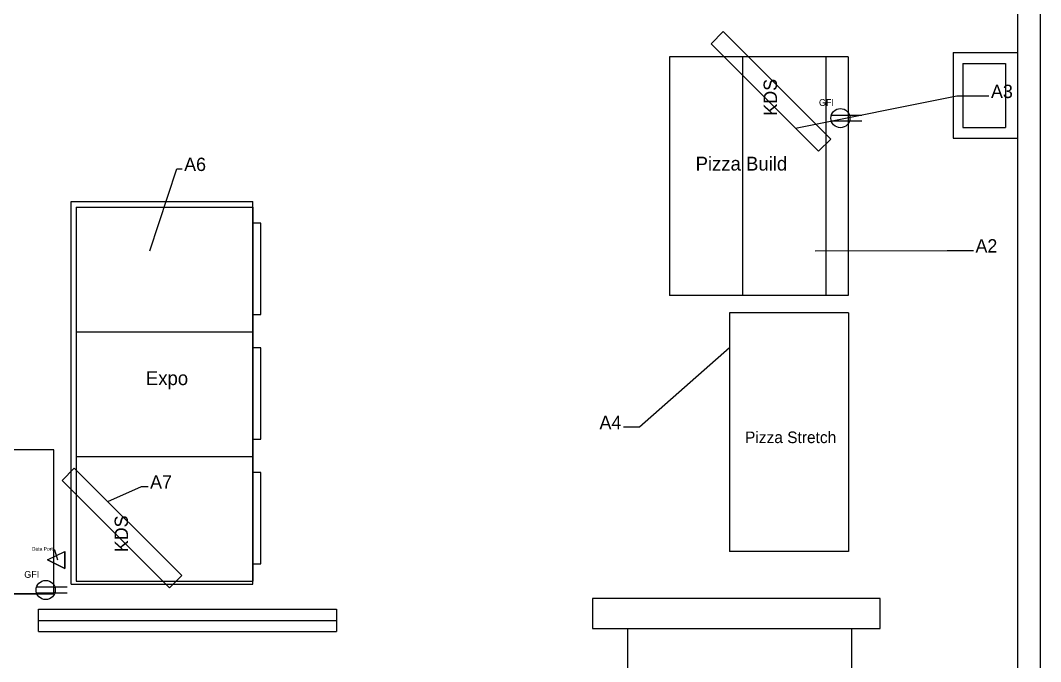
# Model space of a CAD drawing. Header units: inches. Extents: x -1 to 396, y -34 to 687.
# Drawn here: x 201.4 to 392.2, y 283.4 to 403.2 of the extents above; entities that cross this region are included whole.
import ezdxf

# ---------------------------------------------------------------- set-up
doc = ezdxf.new("R2010")
doc.units = ezdxf.units.IN
doc.header["$MEASUREMENT"] = 0
for name, color, linetype in [('AL_DOORS', 3, 'Continuous'), ('AL_ELECTRICAL', 2, 'Continuous'), ('AL_EQUIPMENT', 6, 'Continuous'), ('AL_LABELS', 1, 'Continuous'), ('AL_LINEWORK', 30, 'Continuous'), ('FIXTURES', 4, 'Continuous'), ('WALLS', 7, 'Continuous')]:
    doc.layers.add(name, color=color, linetype=linetype)

# ---------------------------------------------------------------- blocks, each defined once
blk = doc.blocks.new('AL_Countertop_', base_point=(496.5845, -35.0002))
for p, q in [((508.605, -17.1139), (484.564, -17.1139)), ((484.564, -17.1139), (484.564, -52.8865)), ((508.605, -17.1139), (508.605, -52.8865)), ((484.564, -52.8865), (508.605, -52.8865))]:
    blk.add_line(p, q)
blk.add_lwpolyline([(484.564, -17.1139), (484.564, -52.8865), (508.605, -52.8865), (508.605, -17.1139)], close=True)
blk = doc.blocks.new('AL_Fixed_Window', base_point=(2396.58, -606.626))
for p, q in [((2172.22, -570.544), (2620.94, -570.544)), ((2172.22, -642.708), (2172.22, -570.544)), ((2620.94, -570.544), (2620.94, -642.708)), ((2172.22, -606.626), (2620.94, -606.626)), ((2172.22, -642.708), (2620.94, -642.708))]:
    blk.add_line(p, q)
blk = doc.blocks.new('AL_kds', base_point=(1616.309, -919.428))
for p, q in [((1611.346, -923.185), (1619.989, -914.542)), ((1619.989, -914.542), (1620.97, -915.523)), ((1612.327, -924.166), (1620.97, -915.523)), ((1611.346, -923.185), (1612.327, -924.166))]:
    blk.add_line(p, q)
at = {"insert": (1615.688, -918.768), "char_height": 1.0745, "attachment_point": 2}
blk.add_mtext('KDS', dxfattribs=at)
blk = doc.blocks.new('AL_Data_Port', base_point=(1815.58, 115.5351))
for p, q in [((1741.95, 115.557), (1889.21, 189.163)), ((1889.21, 41.9071), (1889.21, 189.163)), ((1741.95, 115.557), (1889.21, 41.9071))]:
    blk.add_line(p, q)
blk.add_lwpolyline([(1741.95, 115.557), (1889.21, 189.163), (1889.21, 41.9071)], close=True)

msp = doc.modelspace()

# ---------------------------------------------------------------- linework, layer by layer
at = {"layer": 'AL_LINEWORK'}
for p, q in [((356.22, 396.38), (322.8, 396.38)), ((322.8, 396.38), (322.8, 351.82)), ((352.03, 396.38), (336.45, 396.38)), ((336.45, 396.38), (336.45, 351.82)), ((352.03, 396.38), (352.03, 351.82)), ((356.22, 396.38), (356.22, 351.82)), ((358.75, 385.46), (353.05, 385.46)), ((358.75, 384.38), (353.07, 384.38)), ((210.97, 297.85), (210.97, 369.34)), ((210.97, 369.34), (244.88, 369.34)), ((211.85, 368.32), (211.85, 345.03)), ((211.85, 368.32), (244.88, 368.32)), ((244.88, 297.85), (244.88, 369.34)), ((244.88, 368.32), (244.88, 345.03)), ((246.43, 365.31), (244.88, 365.31)), ((246.43, 348.26), (246.43, 365.31)), ((356.22, 351.82), (322.8, 351.82)), ((352.03, 351.82), (336.45, 351.82)), ((244.88, 348.26), (246.43, 348.26)), ((356.28, 348.55), (334, 348.55)), ((334, 348.55), (334, 303.99)), ((356.28, 348.55), (356.28, 303.99)), ((211.85, 345.03), (211.85, 321.74)), ((211.85, 345.03), (244.88, 345.03)), ((211.85, 345.03), (244.88, 345.03)), ((244.88, 345.03), (244.88, 321.74)), ((246.43, 342.02), (244.88, 342.02)), ((246.43, 324.97), (246.43, 342.02)), ((244.88, 324.97), (246.43, 324.97)), ((211.85, 321.74), (211.85, 298.45)), ((211.85, 321.74), (244.88, 321.74)), ((211.85, 321.74), (244.88, 321.74)), ((244.88, 321.74), (244.88, 298.45)), ((246.43, 318.73), (244.88, 318.73)), ((246.43, 301.68), (246.43, 318.73)), ((356.28, 303.99), (334, 303.99)), ((244.88, 301.68), (246.43, 301.68)), ((210.97, 297.85), (244.88, 297.85)), ((211.85, 298.45), (244.88, 298.45)), ((210.17, 297.28), (204.47, 297.28)), ((210.17, 296.2), (204.49, 296.2))]:
    msp.add_line(p, q, dxfattribs=at)
for points in [[(346.36, 383.07), (376.51, 389.1), (376.51, 389.1), (382.54, 389.1)], [(225.63, 360.16), (230.68, 375.45), (230.68, 375.45), (231.69, 375.45)], [(350.03, 360.16), (374.71, 360.23), (374.71, 360.23), (379.64, 360.23)], [(334, 342.02), (317.2, 327.22), (317.2, 327.22), (314.18, 327.22)], [(217.77, 313.29), (224.06, 316.11), (224.06, 316.11), (225.32, 316.11)], [(208.43, 302.34), (207.87, 304.24), (207.87, 304.24), (207.76, 304.24)], [(308.44, 295.17), (308.44, 289.59), (308.44, 289.59), (362.2, 289.59), (362.2, 289.59), (362.2, 295.17), (362.2, 295.17), (308.44, 295.17)]]:
    msp.add_lwpolyline(points, dxfattribs=at)
msp.add_lwpolyline([(315.01, 289.59), (356.85, 289.59), (356.85, 142.66), (315.01, 142.66)], close=True, dxfattribs=at)
for centre in [(354.76, 384.95), (206.18, 296.77)]:
    msp.add_circle(centre, 1.79, dxfattribs=at)
at = {"layer": 'FIXTURES'}
for points in [[(375.84, 397.2), (375.84, 381.19)], [(375.84, 397.2), (387.85, 397.2)], [(387.85, 397.2), (387.85, 381.19)], [(377.65, 395.16), (377.65, 383.2)], [(377.65, 395.16), (385.63, 395.16)], [(385.63, 395.16), (385.63, 383.2)], [(377.65, 383.2), (385.63, 383.2)], [(375.84, 381.19), (387.85, 381.19)]]:
    msp.add_lwpolyline(points, dxfattribs=at)
at = {"layer": 'WALLS'}
for points in [[(392.19, 4.34), (392.19, 649.58)], [(387.85, 507.17), (387.85, 412.7), (383.56, 412.59), (383.68, 408.25), (387.85, 408.35), (387.85, 4.34)]]:
    msp.add_lwpolyline(points, dxfattribs=at)

# ---------------------------------------------------------------- block references
at = {"layer": 'AL_DOORS', "xscale": 0.1241296365429433, "yscale": 0.05792716372004016}
msp.add_blockref('AL_Fixed_Window', (232.68, 291.08), dxfattribs=at)
at = {"layer": 'AL_ELECTRICAL', "xscale": 0.02183323672345555, "yscale": 0.02183323672345555}
msp.add_blockref('AL_Data_Port', (208.12, 302.38), dxfattribs=at)
at = {"layer": 'AL_EQUIPMENT'}
for name, p, xscale, yscale, rotation in [('AL_kds', (341.94, 390.29), 2.3238991691983752, 2.3238991691983752, 89.99999999999999), ('AL_Countertop_', (163.13, 309.5), 1.1198119555329336, 2.4912676410235557, 270), ('AL_kds', (220.6, 308.71), 2.323899169198374, 2.323899169198374, 90)]:
    msp.add_blockref(name, p, dxfattribs=dict(at, xscale=xscale, yscale=yscale, rotation=rotation))

# ---------------------------------------------------------------- texts
at = {"layer": 'AL_ELECTRICAL'}
for s, insert, char_height, attachment_point in [('GFI', (350.75, 388.5), 1.259, 1), ('Data Port', (205.55, 304.8), 0.671, 2), ('GFI', (202.17, 300.31), 1.259, 1)]:
    msp.add_mtext(s, dxfattribs=dict(at, insert=insert, char_height=char_height, attachment_point=attachment_point))
at = {"layer": 'AL_LABELS', "attachment_point": 2}
for s, insert, char_height in [('A3', (384.96, 391.2), 2.494), ('Pizza Build', (336.25, 377.74), 2.5885), ('A6', (234.11, 377.56), 2.494), ('A2', (382.06, 362.33), 2.494), ('Expo', (228.86, 337.65), 2.588), ('A4', (311.76, 329.32), 2.494), ('Pizza Stretch', (345.46, 326.39), 2.1658), ('A7', (227.74, 318.21), 2.494)]:
    msp.add_mtext(s, dxfattribs=dict(at, insert=insert, char_height=char_height))

doc.saveas('drawing.dxf')
